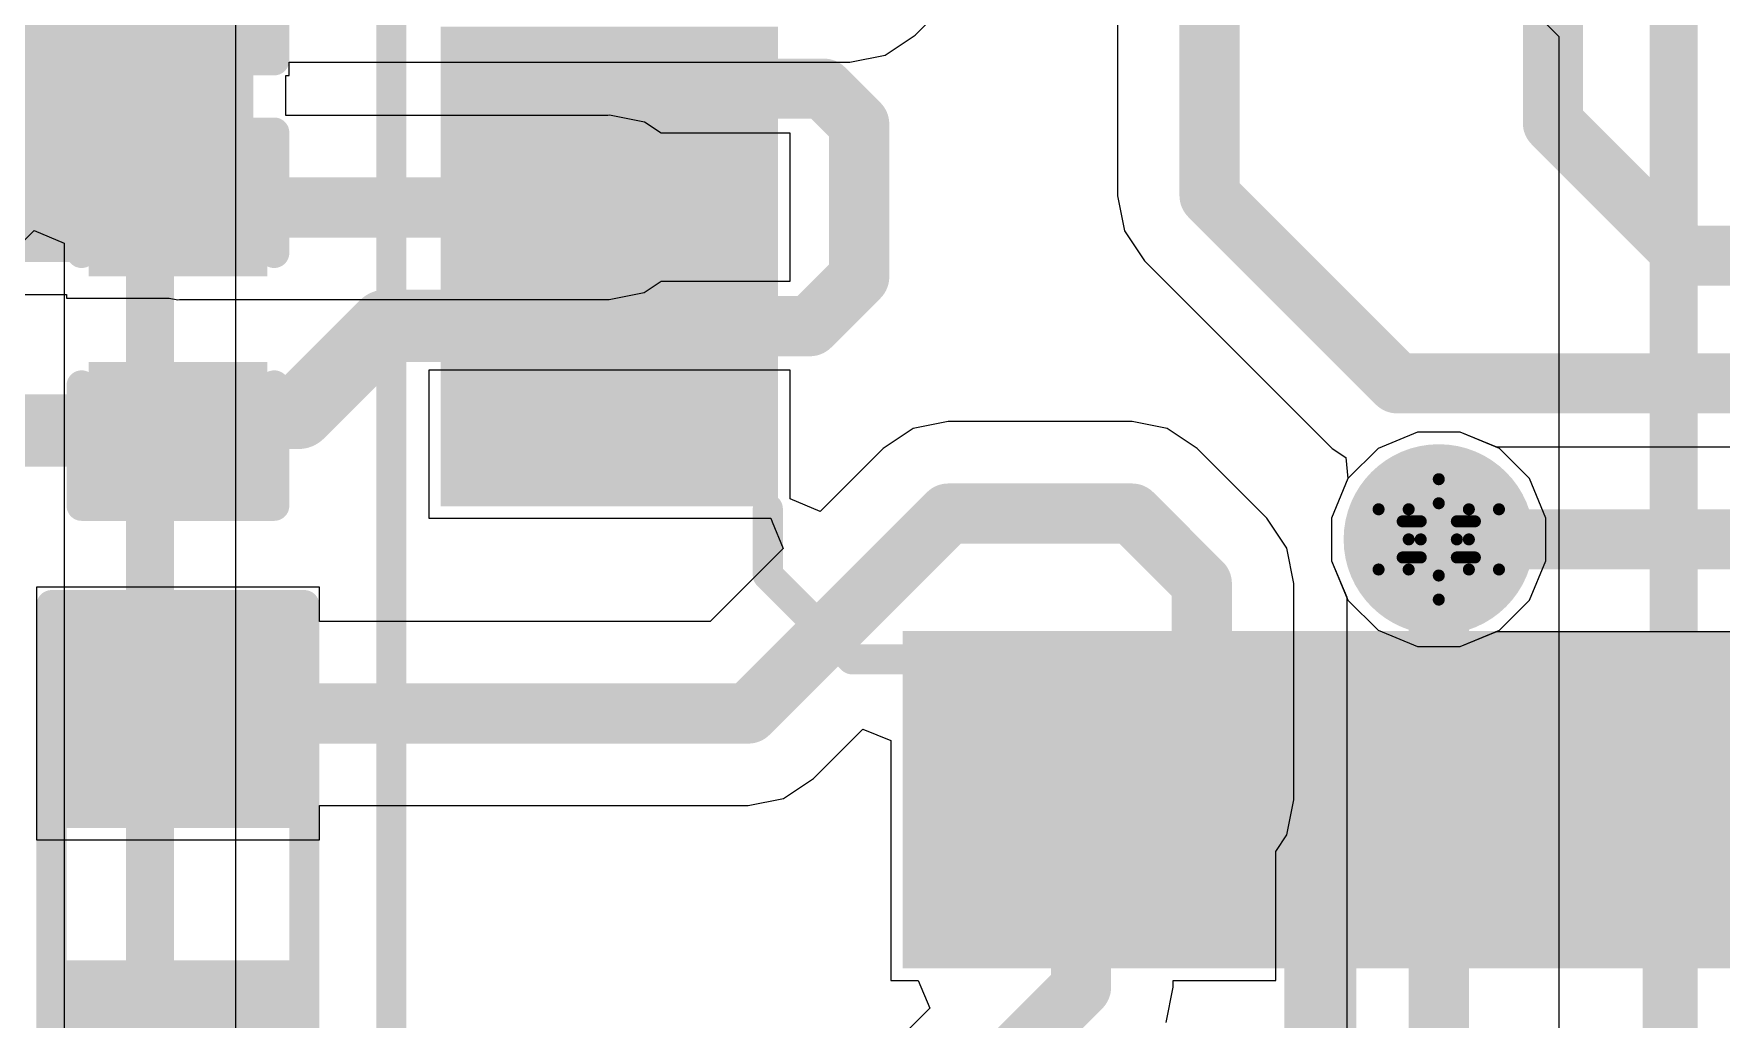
# Model space of a CAD drawing. Header units: inches. Extents: x -2.7 to 10.9, y -2.9 to 7.4.
# Drawn here: x 0.3626 to 0.643, y -0.1252 to 0.0385 of the extents above; entities that cross this region are included whole.
import ezdxf

# ---------------------------------------------------------------- set-up
doc = ezdxf.new("R2010")
doc.units = ezdxf.units.IN
doc.header["$MEASUREMENT"] = 0
for name, color, linetype in [('Bottom Layer', 5, 'Continuous'), ('Bottom Overlay', 54, 'Continuous'), ('Bottom Paste', 16, 'Continuous'), ('Bottom Solder', 6, 'Continuous'), ('Drill Drawing', 1, 'Continuous'), ('Layer 2', 16, 'Continuous'), ('Layer 3', 76, 'Continuous'), ('Top Layer', 1, 'Continuous'), ('Top Solder', 216, 'Continuous'), ('Via Holes', 16, 'Continuous')]:
    doc.layers.add(name, color=color, linetype=linetype)

# ---------------------------------------------------------------- blocks, each defined once
blk = doc.blocks.new('48_LQFP__7_7___B_124')
at = {"layer": 'Bottom Layer'}
for points in [[(-0.11457, 0.14331), (-0.11457, 0.19134), (-0.10197, 0.19134), (-0.10197, 0.14331)], [(-0.09488, 0.14331), (-0.09488, 0.19134), (-0.08228, 0.19134), (-0.08228, 0.14331)], [(-0.0752, 0.14331), (-0.0752, 0.19134), (-0.0626, 0.19134), (-0.0626, 0.14331)], [(-0.05551, 0.14331), (-0.05551, 0.19134), (-0.04291, 0.19134), (-0.04291, 0.14331)], [(-0.19134, 0.10197), (-0.19134, 0.11457), (-0.14331, 0.11457), (-0.14331, 0.10197)], [(-0.19134, 0.08228), (-0.19134, 0.09488), (-0.14331, 0.09488), (-0.14331, 0.08228)], [(-0.19134, 0.0626), (-0.19134, 0.0752), (-0.14331, 0.0752), (-0.14331, 0.0626)], [(-0.19134, 0.04291), (-0.19134, 0.05551), (-0.14331, 0.05551), (-0.14331, 0.04291)], [(-0.19134, 0.02323), (-0.19134, 0.03583), (-0.14331, 0.03583), (-0.14331, 0.02323)], [(-0.19134, 0.00354), (-0.19134, 0.01614), (-0.14331, 0.01614), (-0.14331, 0.00354)], [(-0.19134, -0.01614), (-0.19134, -0.00354), (-0.14331, -0.00354), (-0.14331, -0.01614)]]:
    blk.add_hatch(color=5, dxfattribs=at).paths.add_polyline_path(points)
at = {"layer": 'Bottom Paste'}
for points in [[(-0.11457, 0.14331), (-0.11457, 0.19134), (-0.10197, 0.19134), (-0.10197, 0.14331)], [(-0.09488, 0.14331), (-0.09488, 0.19134), (-0.08228, 0.19134), (-0.08228, 0.14331)], [(-0.0752, 0.14331), (-0.0752, 0.19134), (-0.0626, 0.19134), (-0.0626, 0.14331)], [(-0.05551, 0.14331), (-0.05551, 0.19134), (-0.04291, 0.19134), (-0.04291, 0.14331)], [(-0.19134, 0.10197), (-0.19134, 0.11457), (-0.14331, 0.11457), (-0.14331, 0.10197)], [(-0.19134, 0.08228), (-0.19134, 0.09488), (-0.14331, 0.09488), (-0.14331, 0.08228)], [(-0.19134, 0.0626), (-0.19134, 0.0752), (-0.14331, 0.0752), (-0.14331, 0.0626)], [(-0.19134, 0.04291), (-0.19134, 0.05551), (-0.14331, 0.05551), (-0.14331, 0.04291)], [(-0.19134, 0.02323), (-0.19134, 0.03583), (-0.14331, 0.03583), (-0.14331, 0.02323)], [(-0.19134, 0.00354), (-0.19134, 0.01614), (-0.14331, 0.01614), (-0.14331, 0.00354)], [(-0.19134, -0.01614), (-0.19134, -0.00354), (-0.14331, -0.00354), (-0.14331, -0.01614)]]:
    blk.add_hatch(color=16, dxfattribs=at).paths.add_polyline_path(points)
at = {"layer": 'Bottom Solder'}
for points in [[(-0.11857, 0.13931), (-0.11857, 0.19534), (-0.09797, 0.19534), (-0.09797, 0.13931)], [(-0.09888, 0.13931), (-0.09888, 0.19534), (-0.07828, 0.19534), (-0.07828, 0.13931)], [(-0.0792, 0.13931), (-0.0792, 0.19534), (-0.0586, 0.19534), (-0.0586, 0.13931)], [(-0.05951, 0.13931), (-0.05951, 0.19534), (-0.03891, 0.19534), (-0.03891, 0.13931)], [(-0.19534, 0.09797), (-0.19534, 0.11857), (-0.13931, 0.11857), (-0.13931, 0.09797)], [(-0.19534, 0.07828), (-0.19534, 0.09888), (-0.13931, 0.09888), (-0.13931, 0.07828)], [(-0.19534, 0.0586), (-0.19534, 0.0792), (-0.13931, 0.0792), (-0.13931, 0.0586)], [(-0.19534, 0.03891), (-0.19534, 0.05951), (-0.13931, 0.05951), (-0.13931, 0.03891)], [(-0.19534, 0.01923), (-0.19534, 0.03983), (-0.13931, 0.03983), (-0.13931, 0.01923)], [(-0.19534, -0.00046), (-0.19534, 0.02014), (-0.13931, 0.02014), (-0.13931, -0.00046)], [(-0.19534, -0.02014), (-0.19534, 0.00046), (-0.13931, 0.00046), (-0.13931, -0.02014)]]:
    blk.add_hatch(color=6, dxfattribs=at).paths.add_polyline_path(points)
at = {"layer": 'Bottom Overlay'}
for points in [[(-0.13, 0.141, 0.005, 0.005, 0), (-0.144, 0.127, 0.005, 0.005, 0)], [(-0.13, 0.141, 0.005, 0.005, 0), (-0.119, 0.141, 0.005, 0.005, 0)], [(-0.144, 0.127, 0.005, 0.005, 0), (-0.144, 0.119, 0.005, 0.005, 0)]]:
    blk.add_lwpolyline(points, format="xyseb", dxfattribs=at)
for points in [[(-0.13125, 0.141, 0.0025, 0.0025, 1), (-0.12875, 0.141, 0.0025, 0.0025, 1)], [(-0.13125, 0.141, 0.0025, 0.0025, 1), (-0.12875, 0.141, 0.0025, 0.0025, 1)], [(-0.12025, 0.141, 0.0025, 0.0025, 1), (-0.11775, 0.141, 0.0025, 0.0025, 1)], [(-0.14525, 0.127, 0.0025, 0.0025, 1), (-0.14275, 0.127, 0.0025, 0.0025, 1)], [(-0.14525, 0.127, 0.0025, 0.0025, 1), (-0.14275, 0.127, 0.0025, 0.0025, 1)], [(-0.14525, 0.119, 0.0025, 0.0025, 1), (-0.14275, 0.119, 0.0025, 0.0025, 1)]]:
    blk.add_lwpolyline(points, format="xyseb", close=True, dxfattribs=at)
blk = doc.blocks.new('R___0603_B_152')
at = {"layer": 'Bottom Layer'}
for points in [[(-0.045, -0.0175), (-0.045, 0.0175), (-0.015, 0.0175), (-0.015, -0.0175)], [(0.015, -0.0175), (0.015, 0.0175), (0.045, 0.0175), (0.045, -0.0175)]]:
    blk.add_hatch(color=5, dxfattribs=at).paths.add_polyline_path(points)
at = {"layer": 'Bottom Paste'}
for points in [[(-0.045, -0.0175), (-0.045, 0.0175), (-0.015, 0.0175), (-0.015, -0.0175)], [(0.015, -0.0175), (0.015, 0.0175), (0.045, 0.0175), (0.045, -0.0175)]]:
    blk.add_hatch(color=16, dxfattribs=at).paths.add_polyline_path(points)
at = {"layer": 'Bottom Solder'}
for points in [[(-0.049, -0.0215), (-0.049, 0.0215), (-0.011, 0.0215), (-0.011, -0.0215)], [(0.011, -0.0215), (0.011, 0.0215), (0.049, 0.0215), (0.049, -0.0215)]]:
    blk.add_hatch(color=6, dxfattribs=at).paths.add_polyline_path(points)
at = {"layer": 'Bottom Overlay'}
for points in [[(-0.048, 0.021, 0.005, 0.005, 0), (0.048, 0.021, 0.005, 0.005, 0)], [(-0.048, 0.021, 0.005, 0.005, 0), (-0.048, -0.021, 0.005, 0.005, 0)], [(0.048, 0.021, 0.005, 0.005, 0), (0.048, -0.021, 0.005, 0.005, 0)], [(-0.048, -0.021, 0.005, 0.005, 0), (0.048, -0.021, 0.005, 0.005, 0)]]:
    blk.add_lwpolyline(points, format="xyseb", dxfattribs=at)
for points in [[(-0.04925, 0.021, 0.0025, 0.0025, 1), (-0.04675, 0.021, 0.0025, 0.0025, 1)], [(-0.04925, 0.021, 0.0025, 0.0025, 1), (-0.04675, 0.021, 0.0025, 0.0025, 1)], [(0.04675, 0.021, 0.0025, 0.0025, 1), (0.04925, 0.021, 0.0025, 0.0025, 1)], [(0.04675, 0.021, 0.0025, 0.0025, 1), (0.04925, 0.021, 0.0025, 0.0025, 1)], [(-0.04925, -0.021, 0.0025, 0.0025, 1), (-0.04675, -0.021, 0.0025, 0.0025, 1)], [(-0.04925, -0.021, 0.0025, 0.0025, 1), (-0.04675, -0.021, 0.0025, 0.0025, 1)], [(0.04675, -0.021, 0.0025, 0.0025, 1), (0.04925, -0.021, 0.0025, 0.0025, 1)], [(0.04675, -0.021, 0.0025, 0.0025, 1), (0.04925, -0.021, 0.0025, 0.0025, 1)]]:
    blk.add_lwpolyline(points, format="xyseb", close=True, dxfattribs=at)
blk = doc.blocks.new('C___0402_B_272')
at = {"layer": 'Bottom Layer'}
for points in [[(-0.0095, 0.0125), (-0.0095, -0.0125), (-0.0275, -0.0125), (-0.0275, 0.0125)], [(0.0275, 0.0125), (0.0275, -0.0125), (0.0095, -0.0125), (0.0095, 0.0125)]]:
    blk.add_hatch(color=5, dxfattribs=at).paths.add_polyline_path(points)
at = {"layer": 'Bottom Paste'}
for points in [[(-0.0095, 0.0125), (-0.0095, -0.0125), (-0.0275, -0.0125), (-0.0275, 0.0125)], [(0.0275, 0.0125), (0.0275, -0.0125), (0.0095, -0.0125), (0.0095, 0.0125)]]:
    blk.add_hatch(color=16, dxfattribs=at).paths.add_polyline_path(points)
at = {"layer": 'Bottom Solder'}
for points in [[(-0.00714, 0.01486), (-0.00714, -0.01486), (-0.02986, -0.01486), (-0.02986, 0.01486)], [(0.02986, 0.01486), (0.02986, -0.01486), (0.00714, -0.01486), (0.00714, 0.01486)]]:
    blk.add_hatch(color=6, dxfattribs=at).paths.add_polyline_path(points)
at = {"layer": 'Bottom Overlay'}
for points in [[(-0.011, 0.016, 0.005, 0.005, 0), (-0.031, 0.016, 0.005, 0.005, 0)], [(-0.031, -0.016, 0.005, 0.005, 0), (-0.031, 0.016, 0.005, 0.005, 0)], [(0.031, 0.016, 0.005, 0.005, 0), (0.011, 0.016, 0.005, 0.005, 0)], [(0.031, -0.016, 0.005, 0.005, 0), (0.031, 0.016, 0.005, 0.005, 0)], [(-0.011, -0.016, 0.005, 0.005, 0), (-0.031, -0.016, 0.005, 0.005, 0)], [(0.031, -0.016, 0.005, 0.005, 0), (0.011, -0.016, 0.005, 0.005, 0)]]:
    blk.add_lwpolyline(points, format="xyseb", dxfattribs=at)
for points in [[(-0.03225, 0.016, 0.0025, 0.0025, 1), (-0.02975, 0.016, 0.0025, 0.0025, 1)], [(-0.03225, 0.016, 0.0025, 0.0025, 1), (-0.02975, 0.016, 0.0025, 0.0025, 1)], [(-0.01225, 0.016, 0.0025, 0.0025, 1), (-0.00975, 0.016, 0.0025, 0.0025, 1)], [(0.00975, 0.016, 0.0025, 0.0025, 1), (0.01225, 0.016, 0.0025, 0.0025, 1)], [(0.02975, 0.016, 0.0025, 0.0025, 1), (0.03225, 0.016, 0.0025, 0.0025, 1)], [(0.02975, 0.016, 0.0025, 0.0025, 1), (0.03225, 0.016, 0.0025, 0.0025, 1)], [(-0.03225, -0.016, 0.0025, 0.0025, 1), (-0.02975, -0.016, 0.0025, 0.0025, 1)], [(-0.03225, -0.016, 0.0025, 0.0025, 1), (-0.02975, -0.016, 0.0025, 0.0025, 1)], [(-0.01225, -0.016, 0.0025, 0.0025, 1), (-0.00975, -0.016, 0.0025, 0.0025, 1)], [(0.00975, -0.016, 0.0025, 0.0025, 1), (0.01225, -0.016, 0.0025, 0.0025, 1)], [(0.02975, -0.016, 0.0025, 0.0025, 1), (0.03225, -0.016, 0.0025, 0.0025, 1)], [(0.02975, -0.016, 0.0025, 0.0025, 1), (0.03225, -0.016, 0.0025, 0.0025, 1)]]:
    blk.add_lwpolyline(points, format="xyseb", close=True, dxfattribs=at)
blk = doc.blocks.new('C___0402_B_273')
at = {"layer": 'Bottom Layer'}
for points in [[(-0.0095, 0.0125), (-0.0095, -0.0125), (-0.0275, -0.0125), (-0.0275, 0.0125)], [(0.0275, 0.0125), (0.0275, -0.0125), (0.0095, -0.0125), (0.0095, 0.0125)]]:
    blk.add_hatch(color=5, dxfattribs=at).paths.add_polyline_path(points)
at = {"layer": 'Bottom Paste'}
for points in [[(-0.0095, 0.0125), (-0.0095, -0.0125), (-0.0275, -0.0125), (-0.0275, 0.0125)], [(0.0275, 0.0125), (0.0275, -0.0125), (0.0095, -0.0125), (0.0095, 0.0125)]]:
    blk.add_hatch(color=16, dxfattribs=at).paths.add_polyline_path(points)
at = {"layer": 'Bottom Solder'}
for points in [[(-0.00714, 0.01486), (-0.00714, -0.01486), (-0.02986, -0.01486), (-0.02986, 0.01486)], [(0.02986, 0.01486), (0.02986, -0.01486), (0.00714, -0.01486), (0.00714, 0.01486)]]:
    blk.add_hatch(color=6, dxfattribs=at).paths.add_polyline_path(points)
at = {"layer": 'Bottom Overlay'}
for points in [[(-0.031, 0.016, 0.005, 0.005, 0), (-0.011, 0.016, 0.005, 0.005, 0)], [(-0.031, 0.016, 0.005, 0.005, 0), (-0.031, -0.016, 0.005, 0.005, 0)], [(0.011, 0.016, 0.005, 0.005, 0), (0.031, 0.016, 0.005, 0.005, 0)], [(0.031, 0.016, 0.005, 0.005, 0), (0.031, -0.016, 0.005, 0.005, 0)], [(-0.031, -0.016, 0.005, 0.005, 0), (-0.011, -0.016, 0.005, 0.005, 0)], [(0.011, -0.016, 0.005, 0.005, 0), (0.031, -0.016, 0.005, 0.005, 0)]]:
    blk.add_lwpolyline(points, format="xyseb", dxfattribs=at)
for points in [[(-0.03225, 0.016, 0.0025, 0.0025, 1), (-0.02975, 0.016, 0.0025, 0.0025, 1)], [(-0.03225, 0.016, 0.0025, 0.0025, 1), (-0.02975, 0.016, 0.0025, 0.0025, 1)], [(-0.01225, 0.016, 0.0025, 0.0025, 1), (-0.00975, 0.016, 0.0025, 0.0025, 1)], [(0.00975, 0.016, 0.0025, 0.0025, 1), (0.01225, 0.016, 0.0025, 0.0025, 1)], [(0.02975, 0.016, 0.0025, 0.0025, 1), (0.03225, 0.016, 0.0025, 0.0025, 1)], [(0.02975, 0.016, 0.0025, 0.0025, 1), (0.03225, 0.016, 0.0025, 0.0025, 1)], [(-0.03225, -0.016, 0.0025, 0.0025, 1), (-0.02975, -0.016, 0.0025, 0.0025, 1)], [(-0.03225, -0.016, 0.0025, 0.0025, 1), (-0.02975, -0.016, 0.0025, 0.0025, 1)], [(-0.01225, -0.016, 0.0025, 0.0025, 1), (-0.00975, -0.016, 0.0025, 0.0025, 1)], [(0.00975, -0.016, 0.0025, 0.0025, 1), (0.01225, -0.016, 0.0025, 0.0025, 1)], [(0.02975, -0.016, 0.0025, 0.0025, 1), (0.03225, -0.016, 0.0025, 0.0025, 1)], [(0.02975, -0.016, 0.0025, 0.0025, 1), (0.03225, -0.016, 0.0025, 0.0025, 1)]]:
    blk.add_lwpolyline(points, format="xyseb", close=True, dxfattribs=at)

msp = doc.modelspace()

# ---------------------------------------------------------------- hatches: boundary and pattern name
at = {"layer": 'Bottom Layer'}
msp.add_hatch(color=5, dxfattribs=at).paths.add_polyline_path([(0.31673, 0.00054), (0.39906, 0.00054), (0.39906, 0.05918), (0.31673, 0.05918)])
h = msp.add_hatch(color=5, dxfattribs=at)
edge = h.paths.add_edge_path()
edge.add_arc((0.59603, -0.04554), 0.01181, 0, 360)
at = {"layer": 'Bottom Solder'}
h = msp.add_hatch(color=6, dxfattribs=at)
edge = h.paths.add_edge_path()
edge.add_arc((0.59603, -0.04554), 0.01581, 0, 360)
at = {"layer": 'Layer 2'}
h = msp.add_hatch(color=16, dxfattribs=at)
edge = h.paths.add_edge_path()
edge.add_arc((0.59603, -0.04554), 0.01181, 0, 360)
at = {"layer": 'Layer 3'}
h = msp.add_hatch(color=76, dxfattribs=at)
edge = h.paths.add_edge_path()
edge.add_arc((0.59603, -0.04554), 0.01181, 0, 360)
at = {"layer": 'Top Layer'}
h = msp.add_hatch(color=1, dxfattribs=at)
edge = h.paths.add_edge_path()
edge.add_arc((0.59603, -0.04554), 0.01181, 0, 360)
at = {"layer": 'Top Solder'}
h = msp.add_hatch(color=216, dxfattribs=at)
edge = h.paths.add_edge_path()
edge.add_arc((0.59603, -0.04554), 0.01581, 0, 360)
at = {"layer": 'Via Holes'}
h = msp.add_hatch(color=7, dxfattribs=at)
edge = h.paths.add_edge_path()
edge.add_arc((0.59603, -0.04554), 0.00591, 0, 360)

# ---------------------------------------------------------------- linework, layer by layer
at = {"layer": 'Bottom Layer'}
for p, q in [((0.54266, 0.12854), (0.54266, 0.01155)), ((0.50902, 0.03819), (0.51976, 0.04894)), ((0.50405, 0.03488), (0.50902, 0.03819)), ((0.40506, 0.03154), (0.40506, 0.03371)), ((0.40506, 0.03371), (0.4982, 0.03371)), ((0.4982, 0.03371), (0.50405, 0.03488)), ((0.40447, 0.02488), (0.40447, 0.03154)), ((0.40447, 0.03154), (0.40506, 0.03154)), ((0.45798, 0.02488), (0.40447, 0.02488)), ((0.45824, 0.02493), (0.45798, 0.02488)), ((0.46409, 0.02377), (0.45824, 0.02493)), ((0.46683, 0.02194), (0.46409, 0.02377)), ((0.48825, 0.02194), (0.46683, 0.02194)), ((0.48825, -0.00266), (0.48825, 0.02194)), ((0.54266, 0.01155), (0.54382, 0.0057)), ((0.54382, 0.0057), (0.54713, 0.00073)), ((0.54713, 0.00073), (0.5783, -0.03043)), ((0.46404, -0.00454), (0.46686, -0.00266)), ((0.46686, -0.00266), (0.48825, -0.00266)), ((0.31673, -0.00488), (0.36806, -0.00488)), ((0.36806, -0.00488), (0.36806, -0.00546)), ((0.36806, -0.00546), (0.38508, -0.00546)), ((0.38508, -0.00546), (0.38656, -0.00576)), ((0.45819, -0.00571), (0.46404, -0.00454)), ((0.38656, -0.00576), (0.38682, -0.00571)), ((0.38682, -0.00571), (0.45819, -0.00571)), ((0.48825, -0.01743), (0.42822, -0.01743)), ((0.42822, -0.01743), (0.42822, -0.04203)), ((0.48825, -0.03836), (0.48825, -0.01743)), ((0.50868, -0.02712), (0.50372, -0.03044)), ((0.51453, -0.02596), (0.50868, -0.02712)), ((0.54507, -0.02596), (0.51453, -0.02596)), ((0.55092, -0.02712), (0.54507, -0.02596)), ((0.55588, -0.03044), (0.55092, -0.02712)), ((0.50372, -0.03044), (0.49325, -0.0409)), ((0.56748, -0.04203), (0.55588, -0.03044)), ((0.5783, -0.03043), (0.58059, -0.03196)), ((0.58059, -0.03196), (0.58093, -0.03545)), ((0.58093, -0.03545), (0.57822, -0.04199)), ((0.48825, -0.0387), (0.48825, -0.03836)), ((0.48825, -0.03883), (0.48825, -0.0387)), ((0.48825, -0.0387), (0.48825, -0.0387)), ((0.49325, -0.0409), (0.48825, -0.03883)), ((0.42822, -0.04203), (0.48458, -0.04203)), ((0.48458, -0.04203), (0.48492, -0.04203)), ((0.48492, -0.04203), (0.48492, -0.04203)), ((0.48492, -0.04203), (0.48505, -0.04203)), ((0.48505, -0.04203), (0.48529, -0.0426)), ((0.57079, -0.04699), (0.56748, -0.04203)), ((0.57822, -0.04199), (0.57822, -0.04908)), ((0.48529, -0.0426), (0.48712, -0.04703)), ((0.48712, -0.04703), (0.47498, -0.05917)), ((0.57196, -0.05285), (0.57079, -0.04699)), ((0.57822, -0.04908), (0.58074, -0.05516)), ((0.57196, -0.08879), (0.57196, -0.05285)), ((0.41006, -0.05346), (0.36306, -0.05346)), ((0.36306, -0.05346), (0.36306, -0.09546)), ((0.41006, -0.05917), (0.41006, -0.05346)), ((0.58074, -0.05516), (0.58074, -0.08879)), ((0.47498, -0.05917), (0.41006, -0.05917)), ((0.49213, -0.08528), (0.50037, -0.07704)), ((0.50037, -0.07704), (0.50499, -0.07895)), ((0.50499, -0.07895), (0.50499, -0.1188)), ((0.48717, -0.08859), (0.49213, -0.08528)), ((0.48132, -0.08976), (0.48717, -0.08859)), ((0.57079, -0.09464), (0.57196, -0.08879)), ((0.58074, -0.08879), (0.58074, -0.13394)), ((0.41006, -0.09546), (0.41006, -0.08976)), ((0.41006, -0.08976), (0.48132, -0.08976)), ((0.56896, -0.09738), (0.57079, -0.09464)), ((0.36306, -0.09546), (0.41006, -0.09546)), ((0.56896, -0.1188), (0.56896, -0.09738)), ((0.50499, -0.1188), (0.50956, -0.1188)), ((0.50956, -0.1188), (0.51147, -0.12342)), ((0.55072, -0.12578), (0.55189, -0.11993)), ((0.55189, -0.11993), (0.55189, -0.1188)), ((0.55189, -0.1188), (0.56896, -0.1188)), ((0.51147, -0.12342), (0.49993, -0.13496))]:
    msp.add_line(p, q, dxfattribs=at)
for points in [[(0.55795, 0.01155, 0.01, 0.01, 0), (0.55795, 0.13487, 0.01, 0.01, 0)], [(0.615, 0.02361, 0.01, 0.01, 0), (0.615, 0.04912, 0.01, 0.01, 0)], [(0.45824, 0.02932, 0.01, 0.01, 0), (0.49388, 0.02932, 0.01, 0.01, 0)], [(0.49388, 0.02932, 0.01, 0.01, 0), (0.49974, 0.02346, 0.01, 0.01, 0)], [(0.49974, -0.00194, 0.01, 0.01, 0), (0.49974, 0.02346, 0.01, 0.01, 0)], [(0.615, 0.02361, 0.01, 0.01, 0), (0.63703, 0.00158, 0.01, 0.01, 0)], [(0.38656, 0.00954, 0.01, 0.01, 0), (0.38661, 0.00959, 0.01, 0.01, 0)], [(0.38661, 0.00959, 0.01, 0.01, 0), (0.45819, 0.00959, 0.01, 0.01, 0)], [(0.45819, 0.00959, 0.01, 0.01, 0), (0.45824, 0.00964, 0.01, 0.01, 0)], [(0.55795, 0.01155, 0.01, 0.01, 0), (0.58911, -0.01961, 0.01, 0.01, 0)], [(0.63703, 0.00158, 0.01, 0.01, 0), (0.71264, 0.00158, 0.01, 0.01, 0)], [(0.49156, -0.01012, 0.01, 0.01, 0), (0.49974, -0.00194, 0.01, 0.01, 0)], [(0.40658, -0.02453, 0.012, 0.012, 0), (0.42106, -0.01005, 0.012, 0.012, 0)], [(0.42106, -0.01005, 0.012, 0.012, 0), (0.45824, -0.01005, 0.012, 0.012, 0)], [(0.45824, -0.01005, 0.01, 0.01, 0), (0.45831, -0.01012, 0.01, 0.01, 0)], [(0.45831, -0.01012, 0.01, 0.01, 0), (0.49156, -0.01012, 0.01, 0.01, 0)], [(0.58911, -0.01961, 0.01, 0.01, 0), (0.71116, -0.01961, 0.01, 0.01, 0)], [(0.38656, -0.02746, 0.012, 0.012, 0), (0.3895, -0.02453, 0.012, 0.012, 0)], [(0.3895, -0.02453, 0.012, 0.012, 0), (0.40658, -0.02453, 0.012, 0.012, 0)], [(0.35484, -0.02746, 0.012, 0.012, 0), (0.38656, -0.02746, 0.012, 0.012, 0)], [(0.48132, -0.07446, 0.01, 0.01, 0), (0.51453, -0.04125, 0.01, 0.01, 0)], [(0.51453, -0.04125, 0.01, 0.01, 0), (0.54507, -0.04125, 0.01, 0.01, 0)], [(0.54507, -0.04125, 0.01, 0.01, 0), (0.55666, -0.05285, 0.01, 0.01, 0)], [(0.59603, -0.04554, 0.01, 0.01, 0), (0.6637, -0.04554, 0.01, 0.01, 0)], [(0.59603, -0.08879, 0.01, 0.01, 0), (0.59603, -0.04554, 0.01, 0.01, 0)], [(0.55666, -0.08879, 0.01, 0.01, 0), (0.55666, -0.05285, 0.01, 0.01, 0)], [(0.38656, -0.07446, 0.01, 0.01, 0), (0.48132, -0.07446, 0.01, 0.01, 0)], [(0.53659, -0.08917, 0.01, 0.01, 0), (0.53698, -0.08879, 0.01, 0.01, 0)], [(0.57635, -0.15218, 0.012, 0.012, 0), (0.57635, -0.08879, 0.012, 0.012, 0)], [(0.59603, -0.13394, 0.01, 0.01, 0), (0.59603, -0.08879, 0.01, 0.01, 0)], [(0.53659, -0.11993, 0.01, 0.01, 0), (0.53659, -0.08917, 0.01, 0.01, 0)], [(0.63389, -0.0903, 0.008, 0.008, 0), (0.6354, -0.08879, 0.008, 0.008, 0)], [(0.63389, -0.19564, 0.008, 0.008, 0), (0.63389, -0.0903, 0.008, 0.008, 0)], [(0.50656, -0.14996, 0.01, 0.01, 0), (0.53659, -0.11993, 0.01, 0.01, 0)]]:
    msp.add_lwpolyline(points, format="xyseb", dxfattribs=at)
for points in [[(0.45574, 0.02932, 0.005, 0.005, 1), (0.46074, 0.02932, 0.005, 0.005, 1)], [(0.49138, 0.02932, 0.005, 0.005, 1), (0.49638, 0.02932, 0.005, 0.005, 1)], [(0.49138, 0.02932, 0.005, 0.005, 1), (0.49638, 0.02932, 0.005, 0.005, 1)], [(0.49724, 0.02346, 0.005, 0.005, 1), (0.50224, 0.02346, 0.005, 0.005, 1)], [(0.49724, 0.02346, 0.005, 0.005, 1), (0.50224, 0.02346, 0.005, 0.005, 1)], [(0.6125, 0.02361, 0.005, 0.005, 1), (0.6175, 0.02361, 0.005, 0.005, 1)], [(0.6125, 0.02361, 0.005, 0.005, 1), (0.6175, 0.02361, 0.005, 0.005, 1)], [(0.38406, 0.00954, 0.005, 0.005, 1), (0.38906, 0.00954, 0.005, 0.005, 1)], [(0.38411, 0.00959, 0.005, 0.005, 1), (0.38911, 0.00959, 0.005, 0.005, 1)], [(0.38411, 0.00959, 0.005, 0.005, 1), (0.38911, 0.00959, 0.005, 0.005, 1)], [(0.45569, 0.00959, 0.005, 0.005, 1), (0.46069, 0.00959, 0.005, 0.005, 1)], [(0.45569, 0.00959, 0.005, 0.005, 1), (0.46069, 0.00959, 0.005, 0.005, 1)], [(0.45574, 0.00964, 0.005, 0.005, 1), (0.46074, 0.00964, 0.005, 0.005, 1)], [(0.55545, 0.01155, 0.005, 0.005, 1), (0.56045, 0.01155, 0.005, 0.005, 1)], [(0.55545, 0.01155, 0.005, 0.005, 1), (0.56045, 0.01155, 0.005, 0.005, 1)], [(0.63453, 0.00158, 0.005, 0.005, 1), (0.63953, 0.00158, 0.005, 0.005, 1)], [(0.63453, 0.00158, 0.005, 0.005, 1), (0.63953, 0.00158, 0.005, 0.005, 1)], [(0.49724, -0.00194, 0.005, 0.005, 1), (0.50224, -0.00194, 0.005, 0.005, 1)], [(0.49724, -0.00194, 0.005, 0.005, 1), (0.50224, -0.00194, 0.005, 0.005, 1)], [(0.41806, -0.01005, 0.006, 0.006, 1), (0.42406, -0.01005, 0.006, 0.006, 1)], [(0.41806, -0.01005, 0.006, 0.006, 1), (0.42406, -0.01005, 0.006, 0.006, 1)], [(0.45524, -0.01005, 0.006, 0.006, 1), (0.46124, -0.01005, 0.006, 0.006, 1)], [(0.45574, -0.01005, 0.005, 0.005, 1), (0.46074, -0.01005, 0.005, 0.005, 1)], [(0.45581, -0.01012, 0.005, 0.005, 1), (0.46081, -0.01012, 0.005, 0.005, 1)], [(0.45581, -0.01012, 0.005, 0.005, 1), (0.46081, -0.01012, 0.005, 0.005, 1)], [(0.48906, -0.01012, 0.005, 0.005, 1), (0.49406, -0.01012, 0.005, 0.005, 1)], [(0.48906, -0.01012, 0.005, 0.005, 1), (0.49406, -0.01012, 0.005, 0.005, 1)], [(0.58661, -0.01961, 0.005, 0.005, 1), (0.59161, -0.01961, 0.005, 0.005, 1)], [(0.58661, -0.01961, 0.005, 0.005, 1), (0.59161, -0.01961, 0.005, 0.005, 1)], [(0.3865, -0.02453, 0.006, 0.006, 1), (0.3925, -0.02453, 0.006, 0.006, 1)], [(0.3865, -0.02453, 0.006, 0.006, 1), (0.3925, -0.02453, 0.006, 0.006, 1)], [(0.40358, -0.02453, 0.006, 0.006, 1), (0.40958, -0.02453, 0.006, 0.006, 1)], [(0.40358, -0.02453, 0.006, 0.006, 1), (0.40958, -0.02453, 0.006, 0.006, 1)], [(0.38356, -0.02746, 0.006, 0.006, 1), (0.38956, -0.02746, 0.006, 0.006, 1)], [(0.38356, -0.02746, 0.006, 0.006, 1), (0.38956, -0.02746, 0.006, 0.006, 1)], [(0.51203, -0.04125, 0.005, 0.005, 1), (0.51703, -0.04125, 0.005, 0.005, 1)], [(0.51203, -0.04125, 0.005, 0.005, 1), (0.51703, -0.04125, 0.005, 0.005, 1)], [(0.54257, -0.04125, 0.005, 0.005, 1), (0.54757, -0.04125, 0.005, 0.005, 1)], [(0.54257, -0.04125, 0.005, 0.005, 1), (0.54757, -0.04125, 0.005, 0.005, 1)], [(0.59353, -0.04554, 0.005, 0.005, 1), (0.59853, -0.04554, 0.005, 0.005, 1)], [(0.59353, -0.04554, 0.005, 0.005, 1), (0.59853, -0.04554, 0.005, 0.005, 1)], [(0.55416, -0.05285, 0.005, 0.005, 1), (0.55916, -0.05285, 0.005, 0.005, 1)], [(0.55416, -0.05285, 0.005, 0.005, 1), (0.55916, -0.05285, 0.005, 0.005, 1)], [(0.38406, -0.07446, 0.005, 0.005, 1), (0.38906, -0.07446, 0.005, 0.005, 1)], [(0.47882, -0.07446, 0.005, 0.005, 1), (0.48382, -0.07446, 0.005, 0.005, 1)], [(0.47882, -0.07446, 0.005, 0.005, 1), (0.48382, -0.07446, 0.005, 0.005, 1)], [(0.53448, -0.08879, 0.005, 0.005, 1), (0.53948, -0.08879, 0.005, 0.005, 1)], [(0.55416, -0.08879, 0.005, 0.005, 1), (0.55916, -0.08879, 0.005, 0.005, 1)], [(0.57335, -0.08879, 0.006, 0.006, 1), (0.57935, -0.08879, 0.006, 0.006, 1)], [(0.59353, -0.08879, 0.005, 0.005, 1), (0.59853, -0.08879, 0.005, 0.005, 1)], [(0.59353, -0.08879, 0.005, 0.005, 1), (0.59853, -0.08879, 0.005, 0.005, 1)], [(0.53409, -0.08917, 0.005, 0.005, 1), (0.53909, -0.08917, 0.005, 0.005, 1)], [(0.53409, -0.08917, 0.005, 0.005, 1), (0.53909, -0.08917, 0.005, 0.005, 1)], [(0.63189, -0.0903, 0.004, 0.004, 1), (0.63589, -0.0903, 0.004, 0.004, 1)], [(0.63189, -0.0903, 0.004, 0.004, 1), (0.63589, -0.0903, 0.004, 0.004, 1)], [(0.6334, -0.08879, 0.004, 0.004, 1), (0.6374, -0.08879, 0.004, 0.004, 1)], [(0.53409, -0.11993, 0.005, 0.005, 1), (0.53909, -0.11993, 0.005, 0.005, 1)], [(0.53409, -0.11993, 0.005, 0.005, 1), (0.53909, -0.11993, 0.005, 0.005, 1)]]:
    msp.add_lwpolyline(points, format="xyseb", close=True, dxfattribs=at)
at = {"layer": 'Bottom Overlay'}
msp.add_lwpolyline([(0.422, -0.174, 0.005, 0.005, 0), (0.422, 0.245, 0.005, 0.005, 0)], format="xyseb", dxfattribs=at)
at = {"layer": 'Drill Drawing'}
for points in [[(0.59103, -0.04054, 0.002, 0.002, 0), (0.59603, -0.03554, 0.002, 0.002, 0)], [(0.59603, -0.03554, 0.002, 0.002, 0), (0.60103, -0.04054, 0.002, 0.002, 0)], [(0.59303, -0.04254, 0.002, 0.002, 0), (0.59603, -0.03954, 0.002, 0.002, 0)], [(0.59603, -0.03954, 0.002, 0.002, 0), (0.59903, -0.04254, 0.002, 0.002, 0)], [(0.58603, -0.04054, 0.002, 0.002, 0), (0.59103, -0.04554, 0.002, 0.002, 0)], [(0.58603, -0.04054, 0.002, 0.002, 0), (0.59103, -0.04054, 0.002, 0.002, 0)], [(0.59003, -0.04254, 0.002, 0.002, 0), (0.59303, -0.04554, 0.002, 0.002, 0)], [(0.59003, -0.04254, 0.002, 0.002, 0), (0.59303, -0.04254, 0.002, 0.002, 0)], [(0.59903, -0.04254, 0.002, 0.002, 0), (0.60203, -0.04254, 0.002, 0.002, 0)], [(0.59903, -0.04554, 0.002, 0.002, 0), (0.60203, -0.04254, 0.002, 0.002, 0)], [(0.60103, -0.04054, 0.002, 0.002, 0), (0.60603, -0.04054, 0.002, 0.002, 0)], [(0.60103, -0.04554, 0.002, 0.002, 0), (0.60603, -0.04054, 0.002, 0.002, 0)], [(0.58603, -0.05054, 0.002, 0.002, 0), (0.59103, -0.04554, 0.002, 0.002, 0)], [(0.59003, -0.04854, 0.002, 0.002, 0), (0.59303, -0.04554, 0.002, 0.002, 0)], [(0.59903, -0.04554, 0.002, 0.002, 0), (0.60203, -0.04854, 0.002, 0.002, 0)], [(0.60103, -0.04554, 0.002, 0.002, 0), (0.60603, -0.05054, 0.002, 0.002, 0)], [(0.59003, -0.04854, 0.002, 0.002, 0), (0.59303, -0.04854, 0.002, 0.002, 0)], [(0.59303, -0.04854, 0.002, 0.002, 0), (0.59603, -0.05154, 0.002, 0.002, 0)], [(0.59603, -0.05154, 0.002, 0.002, 0), (0.59903, -0.04854, 0.002, 0.002, 0)], [(0.59903, -0.04854, 0.002, 0.002, 0), (0.60203, -0.04854, 0.002, 0.002, 0)], [(0.58603, -0.05054, 0.002, 0.002, 0), (0.59103, -0.05054, 0.002, 0.002, 0)], [(0.59103, -0.05054, 0.002, 0.002, 0), (0.59603, -0.05554, 0.002, 0.002, 0)], [(0.59603, -0.05554, 0.002, 0.002, 0), (0.60103, -0.05054, 0.002, 0.002, 0)], [(0.60103, -0.05054, 0.002, 0.002, 0), (0.60603, -0.05054, 0.002, 0.002, 0)]]:
    msp.add_lwpolyline(points, format="xyseb", dxfattribs=at)
for points in [[(0.59553, -0.03554, 0.001, 0.001, 1), (0.59653, -0.03554, 0.001, 0.001, 1)], [(0.59553, -0.03554, 0.001, 0.001, 1), (0.59653, -0.03554, 0.001, 0.001, 1)], [(0.59553, -0.03954, 0.001, 0.001, 1), (0.59653, -0.03954, 0.001, 0.001, 1)], [(0.59553, -0.03954, 0.001, 0.001, 1), (0.59653, -0.03954, 0.001, 0.001, 1)], [(0.58553, -0.04054, 0.001, 0.001, 1), (0.58653, -0.04054, 0.001, 0.001, 1)], [(0.58553, -0.04054, 0.001, 0.001, 1), (0.58653, -0.04054, 0.001, 0.001, 1)], [(0.58953, -0.04254, 0.001, 0.001, 1), (0.59053, -0.04254, 0.001, 0.001, 1)], [(0.58953, -0.04254, 0.001, 0.001, 1), (0.59053, -0.04254, 0.001, 0.001, 1)], [(0.59053, -0.04054, 0.001, 0.001, 1), (0.59153, -0.04054, 0.001, 0.001, 1)], [(0.59053, -0.04054, 0.001, 0.001, 1), (0.59153, -0.04054, 0.001, 0.001, 1)], [(0.59253, -0.04254, 0.001, 0.001, 1), (0.59353, -0.04254, 0.001, 0.001, 1)], [(0.59253, -0.04254, 0.001, 0.001, 1), (0.59353, -0.04254, 0.001, 0.001, 1)], [(0.59853, -0.04254, 0.001, 0.001, 1), (0.59953, -0.04254, 0.001, 0.001, 1)], [(0.59853, -0.04254, 0.001, 0.001, 1), (0.59953, -0.04254, 0.001, 0.001, 1)], [(0.60053, -0.04054, 0.001, 0.001, 1), (0.60153, -0.04054, 0.001, 0.001, 1)], [(0.60053, -0.04054, 0.001, 0.001, 1), (0.60153, -0.04054, 0.001, 0.001, 1)], [(0.60153, -0.04254, 0.001, 0.001, 1), (0.60253, -0.04254, 0.001, 0.001, 1)], [(0.60153, -0.04254, 0.001, 0.001, 1), (0.60253, -0.04254, 0.001, 0.001, 1)], [(0.60553, -0.04054, 0.001, 0.001, 1), (0.60653, -0.04054, 0.001, 0.001, 1)], [(0.60553, -0.04054, 0.001, 0.001, 1), (0.60653, -0.04054, 0.001, 0.001, 1)], [(0.59053, -0.04554, 0.001, 0.001, 1), (0.59153, -0.04554, 0.001, 0.001, 1)], [(0.59053, -0.04554, 0.001, 0.001, 1), (0.59153, -0.04554, 0.001, 0.001, 1)], [(0.59253, -0.04554, 0.001, 0.001, 1), (0.59353, -0.04554, 0.001, 0.001, 1)], [(0.59253, -0.04554, 0.001, 0.001, 1), (0.59353, -0.04554, 0.001, 0.001, 1)], [(0.59853, -0.04554, 0.001, 0.001, 1), (0.59953, -0.04554, 0.001, 0.001, 1)], [(0.59853, -0.04554, 0.001, 0.001, 1), (0.59953, -0.04554, 0.001, 0.001, 1)], [(0.60053, -0.04554, 0.001, 0.001, 1), (0.60153, -0.04554, 0.001, 0.001, 1)], [(0.60053, -0.04554, 0.001, 0.001, 1), (0.60153, -0.04554, 0.001, 0.001, 1)], [(0.58953, -0.04854, 0.001, 0.001, 1), (0.59053, -0.04854, 0.001, 0.001, 1)], [(0.58953, -0.04854, 0.001, 0.001, 1), (0.59053, -0.04854, 0.001, 0.001, 1)], [(0.59253, -0.04854, 0.001, 0.001, 1), (0.59353, -0.04854, 0.001, 0.001, 1)], [(0.59253, -0.04854, 0.001, 0.001, 1), (0.59353, -0.04854, 0.001, 0.001, 1)], [(0.59853, -0.04854, 0.001, 0.001, 1), (0.59953, -0.04854, 0.001, 0.001, 1)], [(0.59853, -0.04854, 0.001, 0.001, 1), (0.59953, -0.04854, 0.001, 0.001, 1)], [(0.60153, -0.04854, 0.001, 0.001, 1), (0.60253, -0.04854, 0.001, 0.001, 1)], [(0.60153, -0.04854, 0.001, 0.001, 1), (0.60253, -0.04854, 0.001, 0.001, 1)], [(0.58553, -0.05054, 0.001, 0.001, 1), (0.58653, -0.05054, 0.001, 0.001, 1)], [(0.58553, -0.05054, 0.001, 0.001, 1), (0.58653, -0.05054, 0.001, 0.001, 1)], [(0.59053, -0.05054, 0.001, 0.001, 1), (0.59153, -0.05054, 0.001, 0.001, 1)], [(0.59053, -0.05054, 0.001, 0.001, 1), (0.59153, -0.05054, 0.001, 0.001, 1)], [(0.60053, -0.05054, 0.001, 0.001, 1), (0.60153, -0.05054, 0.001, 0.001, 1)], [(0.60053, -0.05054, 0.001, 0.001, 1), (0.60153, -0.05054, 0.001, 0.001, 1)], [(0.60553, -0.05054, 0.001, 0.001, 1), (0.60653, -0.05054, 0.001, 0.001, 1)], [(0.60553, -0.05054, 0.001, 0.001, 1), (0.60653, -0.05054, 0.001, 0.001, 1)], [(0.59553, -0.05154, 0.001, 0.001, 1), (0.59653, -0.05154, 0.001, 0.001, 1)], [(0.59553, -0.05154, 0.001, 0.001, 1), (0.59653, -0.05154, 0.001, 0.001, 1)], [(0.59553, -0.05554, 0.001, 0.001, 1), (0.59653, -0.05554, 0.001, 0.001, 1)], [(0.59553, -0.05554, 0.001, 0.001, 1), (0.59653, -0.05554, 0.001, 0.001, 1)]]:
    msp.add_lwpolyline(points, format="xyseb", close=True, dxfattribs=at)
at = {"layer": 'Layer 2'}
for p, q in [((0.59249, -0.02772), (0.58594, -0.03044)), ((0.59958, -0.02772), (0.59249, -0.02772)), ((0.60612, -0.03044), (0.59958, -0.02772)), ((0.58594, -0.03044), (0.58093, -0.03545)), ((0.61113, -0.03545), (0.60612, -0.03044)), ((0.58093, -0.03545), (0.57822, -0.04199)), ((0.61384, -0.04199), (0.61113, -0.03545)), ((0.57822, -0.04199), (0.57822, -0.04908)), ((0.61384, -0.04908), (0.61384, -0.04199)), ((0.57822, -0.04908), (0.58093, -0.05562)), ((0.61113, -0.05562), (0.61384, -0.04908)), ((0.58093, -0.05562), (0.58594, -0.06064)), ((0.60612, -0.06064), (0.61113, -0.05562)), ((0.58594, -0.06064), (0.59249, -0.06335)), ((0.59958, -0.06335), (0.60612, -0.06064)), ((0.59249, -0.06335), (0.59958, -0.06335))]:
    msp.add_line(p, q, dxfattribs=at)
at = {"layer": 'Layer 3'}
for p, q in [((0.493, 0.161), (0.616, 0.038)), ((0.616, 0.038), (0.616, -0.50672))]:
    msp.add_line(p, q, dxfattribs=at)
msp.add_lwpolyline([(0.63504, -1.70661, 0.008, 0.008, 0), (0.63504, 0.04296, 0.008, 0.008, 0)], format="xyseb", dxfattribs=at)
at = {"layer": 'Top Layer'}
for p, q in [((0.3962, -0.18478), (0.3962, 0.34853)), ((0.3205, -0.0364), (0.36266, 0.00575)), ((0.36266, 0.00575), (0.36766, 0.00368)), ((0.36766, 0.00368), (0.36766, -0.17887)), ((0.59249, -0.02772), (0.58594, -0.03044)), ((0.59958, -0.02772), (0.59249, -0.02772)), ((0.60565, -0.03024), (0.59958, -0.02772)), ((0.58594, -0.03044), (0.58093, -0.03545)), ((0.75854, -0.03024), (0.60565, -0.03024)), ((0.58093, -0.03545), (0.57822, -0.04199)), ((0.57822, -0.04199), (0.57822, -0.04908)), ((0.57822, -0.04908), (0.58093, -0.05562)), ((0.58093, -0.05562), (0.58594, -0.06064)), ((0.58594, -0.06064), (0.59249, -0.06335)), ((0.59958, -0.06335), (0.60565, -0.06083)), ((0.60565, -0.06083), (0.75221, -0.06083)), ((0.59249, -0.06335), (0.59958, -0.06335))]:
    msp.add_line(p, q, dxfattribs=at)
for points in [[(0.38193, -0.18478, 0.008, 0.008, 0), (0.38193, 0.36252, 0.008, 0.008, 0)], [(0.59603, -0.04554, 0.01, 0.01, 0), (0.75854, -0.04554, 0.01, 0.01, 0)]]:
    msp.add_lwpolyline(points, format="xyseb", dxfattribs=at)
msp.add_lwpolyline([(0.59353, -0.04554, 0.005, 0.005, 1), (0.59853, -0.04554, 0.005, 0.005, 1)], format="xyseb", close=True, dxfattribs=at)

# ---------------------------------------------------------------- block references
for name, p, rotation in [('48_LQFP__7_7___B_124', (0.62556, 0.07854), 90), ('C___0402_B_272', (0.38656, 0.06504), 270), ('C___0402_B_273', (0.38656, -0.00896), 90), ('R___0603_B_152', (0.38656, -0.10446), 90)]:
    msp.add_blockref(name, p, dxfattribs=dict(rotation=rotation))

doc.saveas('drawing.dxf')
